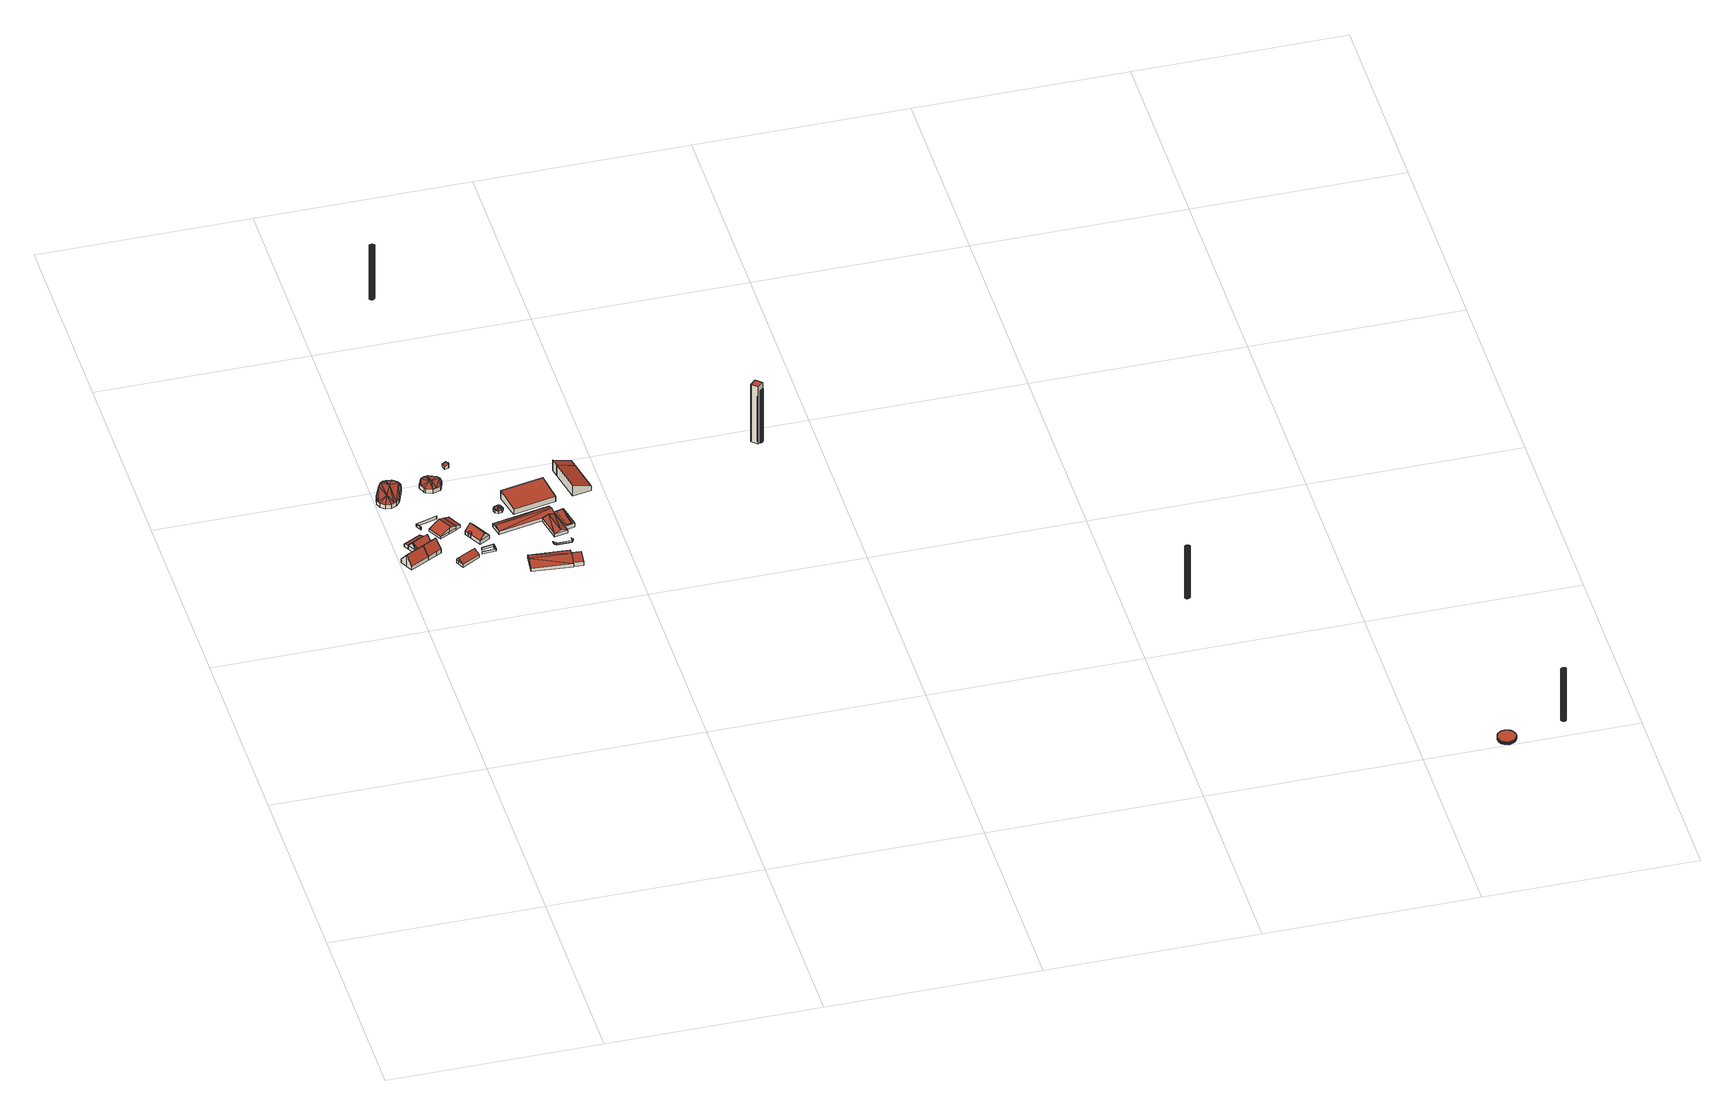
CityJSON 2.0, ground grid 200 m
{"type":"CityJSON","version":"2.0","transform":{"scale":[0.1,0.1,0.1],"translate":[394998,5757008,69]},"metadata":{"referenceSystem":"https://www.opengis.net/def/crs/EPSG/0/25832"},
"CityObjects":{
"building1":{"type":"Building","attributes":{"Gemeindeschluessel":"05558020","Geometrietyp2DReferenz":"3000","function":"31001_1000","roofType":"5000","measuredHeight":12.67},"address":[{"country":"Germany","locality":"Havixbeck","thoroughfareNumber":"25","thoroughfareName":"Brock"}],"geometry":[{"type":"Solid","lod":"2","boundaries":[[[[0,1,2,3]],[[4,5,1,0]],[[6,7,5,4]],[[8,9,7,6]],[[10,11,9,8]],[[12,13,11,10]],[[14,15,13,12]],[[3,2,15,14]],[[8,6,4,0,10]],[[3,14,12,10,0]],[[1,5,7,9,11,13,15,2]]]],"semantics":{"surfaces":[{"type":"WallSurface"},{"type":"RoofSurface"},{"type":"GroundSurface"}],"values":[[0,0,0,0,0,0,0,0,1,1,2]]}}]},
"building2":{"type":"Building","attributes":{"Gemeindeschluessel":"05558020","Geometrietyp2DReferenz":"3000","function":"31001_2700","roofType":"2100","measuredHeight":4.8},"geometry":[{"type":"Solid","lod":"2","boundaries":[[[[16,17,18,19]],[[20,21,17,16]],[[22,23,21,20]],[[19,18,23,22]],[[20,16,19,22]],[[17,21,23,18]]]],"semantics":{"surfaces":[{"type":"WallSurface"},{"type":"RoofSurface"},{"type":"GroundSurface"}],"values":[[0,0,0,0,1,2]]}}]},
"building3":{"type":"Building","attributes":{"Gemeindeschluessel":"05558020","Geometrietyp2DReferenz":"3000","function":"31001_1000"},"address":[{"country":"Germany","locality":"Havixbeck","thoroughfareNumber":"26","thoroughfareName":"Brock"}],"children":["building3-1","building3-2","building3-3"]},
"building3-1":{"type":"BuildingPart","attributes":{"roofType":"3100","measuredHeight":12.8},"parents":["building3"],"geometry":[{"type":"Solid","lod":"2","boundaries":[[[[24,25,26,27]],[[28,29,25,24]],[[30,31,32,33,34]],[[35,36,31,30]],[[37,38,36,35]],[[39,40,38,37]],[[41,42,40,39]],[[27,26,42,41]],[[35,30,34,43,28,24,37]],[[27,41,39,37,24]],[[25,29,32,31,36,38,40,42,26]],[[43,34,33]],[[29,28,43,33,32]]]],"semantics":{"surfaces":[{"type":"WallSurface"},{"type":"RoofSurface"},{"type":"GroundSurface"},{"type":"ClosureSurface"}],"values":[[0,0,0,0,0,0,0,0,1,1,2,0,3]]}}]},
"building3-2":{"type":"BuildingPart","attributes":{"roofType":"3100","measuredHeight":9.5},"parents":["building3"],"geometry":[{"type":"Solid","lod":"2","boundaries":[[[[44,45,46,47,48]],[[49,50,45,44]],[[33,32,50,49]],[[51,52,53,29,28,54]],[[44,48,55,49]],[[51,54,43,33,49,55]],[[56,46,45,50,32,29,53]],[[52,51,55]],[[53,52,57,56]],[[52,55,57]],[[47,55,48]],[[57,47,46,56]],[[57,55,47]],[[43,54,28]],[[32,33,43,28,29]]]],"semantics":{"surfaces":[{"type":"WallSurface"},{"type":"RoofSurface"},{"type":"GroundSurface"},{"type":"ClosureSurface"}],"values":[[0,0,0,0,1,1,2,0,3,3,0,3,3,0,3]]}}]},
"building3-3":{"type":"BuildingPart","attributes":{"roofType":"3100","measuredHeight":9.5},"parents":["building3"],"geometry":[{"type":"Solid","lod":"2","boundaries":[[[[47,46,58,59]],[[60,61,53,52]],[[59,58,61,60]],[[60,62,59]],[[62,55,47]],[[47,59,62]],[[60,52,55]],[[55,62,60]],[[46,56,53,61,58]],[[56,57,52,53]],[[46,47,57,56]],[[57,55,52]],[[57,47,55]]]],"semantics":{"surfaces":[{"type":"WallSurface"},{"type":"RoofSurface"},{"type":"GroundSurface"},{"type":"ClosureSurface"}],"values":[[0,0,0,0,1,1,1,1,2,3,3,3,3]]}}]},
"building4":{"type":"Building","attributes":{"Gemeindeschluessel":"05558020","Geometrietyp2DReferenz":"3000","function":"51009_1610","roofType":"5000","measuredHeight":6.64},"geometry":[{"type":"Solid","lod":"2","boundaries":[[[[63,64,65,66]],[[67,68,64,63]],[[69,70,68,67]],[[71,72,70,69]],[[73,74,72,71]],[[75,76,74,73]],[[77,78,76,75]],[[79,80,78,77]],[[81,82,80,79]],[[83,84,82,81]],[[85,86,84,83]],[[87,88,86,85]],[[89,90,88,87]],[[66,65,90,89]],[[85,91,92]],[[87,85,92]],[[89,87,92]],[[92,93,89]],[[94,75,73]],[[95,94,73]],[[95,73,71]],[[71,96,95]],[[79,77,94]],[[81,79,94]],[[83,81,94]],[[83,94,95]],[[91,83,95]],[[95,92,91]],[[95,96,69]],[[92,95,69]],[[92,69,67]],[[93,92,67]],[[93,67,63]],[[63,66,93]],[[75,94,77]],[[69,96,71]],[[83,91,85]],[[89,93,66]],[[64,68,70,72,74,76,78,80,82,84,86,88,90,65]]]],"semantics":{"surfaces":[{"type":"WallSurface"},{"type":"RoofSurface"},{"type":"GroundSurface"}],"values":[[0,0,0,0,0,0,0,0,0,0,0,0,0,0,1,1,1,1,1,1,1,1,1,1,1,1,1,1,1,1,1,1,1,1,0,0,0,0,2]]}}]},
"building5":{"type":"Building","attributes":{"Gemeindeschluessel":"05558020","Geometrietyp2DReferenz":"3000","function":"51009_1700","roofType":"1000","measuredHeight":3},"geometry":[{"type":"Solid","lod":"2","boundaries":[[[[97,98,99,100]],[[101,102,98,97]],[[103,104,102,101]],[[105,106,104,103]],[[107,108,106,105]],[[100,99,108,107]],[[105,103,101,97,100,107]],[[98,102,104,106,108,99]]]],"semantics":{"surfaces":[{"type":"WallSurface"},{"type":"RoofSurface"},{"type":"GroundSurface"}],"values":[[0,0,0,0,0,0,1,2]]}}]},
"building6":{"type":"Building","attributes":{"Gemeindeschluessel":"05558020","Geometrietyp2DReferenz":"3000","function":"31001_2700","roofType":"5000","measuredHeight":6.73},"geometry":[{"type":"Solid","lod":"2","boundaries":[[[[109,110,111,112]],[[113,114,110,109]],[[115,116,114,113]],[[117,118,116,115]],[[119,120,118,117]],[[112,111,120,119]],[[121,122,115,113]],[[123,124,125,126,122,121]],[[124,123,109,112]],[[125,124,112,119]],[[123,121,113,109]],[[126,125,119,117]],[[122,126,117,115]],[[110,114,116,118,120,111]]]],"semantics":{"surfaces":[{"type":"WallSurface"},{"type":"RoofSurface"},{"type":"GroundSurface"}],"values":[[0,0,0,0,0,0,1,1,0,0,0,0,0,2]]}}]},
"building7":{"type":"Building","attributes":{"Gemeindeschluessel":"05558020","Geometrietyp2DReferenz":"3000","function":"31001_2700","roofType":"3100","measuredHeight":7.01},"geometry":[{"type":"Solid","lod":"2","boundaries":[[[[127,128,129,130]],[[131,132,128,127]],[[133,134,132,131]],[[135,136,134,133]],[[130,129,136,135]],[[137,138,139,140]],[[141,138,137,133,131]],[[141,131,127]],[[139,138,141,127,130]],[[140,139,130,135]],[[137,140,135,133]],[[128,132,134,136,129]]]],"semantics":{"surfaces":[{"type":"WallSurface"},{"type":"RoofSurface"},{"type":"GroundSurface"}],"values":[[0,0,0,0,0,1,1,0,0,0,0,2]]}}]},
"building8":{"type":"Building","attributes":{"Gemeindeschluessel":"05558020","Geometrietyp2DReferenz":"3000","function":"51009_1610","roofType":"2100","measuredHeight":4.79},"geometry":[{"type":"Solid","lod":"2","boundaries":[[[[142,143,144,145]],[[146,147,143,142]],[[148,149,147,146]],[[145,144,149,148]],[[146,142,145,148]],[[143,147,149,144]]]],"semantics":{"surfaces":[{"type":"WallSurface"},{"type":"RoofSurface"},{"type":"GroundSurface"}],"values":[[0,0,0,0,1,2]]}}]},
"building9":{"type":"Building","attributes":{"Gemeindeschluessel":"05558020","Geometrietyp2DReferenz":"3000","function":"51009_1700","roofType":"5000","measuredHeight":3},"geometry":[{"type":"Solid","lod":"2","boundaries":[[[[150,151,152,153]],[[154,155,151,150]],[[156,157,155,154]],[[158,159,157,156]],[[160,161,159,158]],[[162,163,161,160]],[[164,165,163,162]],[[153,152,165,164]],[[166,150,167]],[[162,167,150]],[[164,162,150]],[[150,153,164]],[[166,167,160]],[[154,166,160]],[[156,154,160]],[[160,158,156]],[[150,166,154]],[[160,167,162]],[[151,155,157,159,161,163,165,152]]]],"semantics":{"surfaces":[{"type":"WallSurface"},{"type":"RoofSurface"},{"type":"GroundSurface"}],"values":[[0,0,0,0,0,0,0,0,1,1,1,1,1,1,1,1,0,0,2]]}}]},
"building10":{"type":"Building","attributes":{"Gemeindeschluessel":"05558020","Geometrietyp2DReferenz":"3000","function":"31001_1100"},"address":[{"country":"Germany","locality":"Havixbeck","thoroughfareNumber":"29","thoroughfareName":"Brock"}],"children":["building10-1","building10-2"]},
"building10-1":{"type":"BuildingPart","attributes":{"roofType":"2100","measuredHeight":5.37},"parents":["building10"],"geometry":[{"type":"Solid","lod":"2","boundaries":[[[[168,169,170,171,172,173]],[[174,168,173,175,176,177]],[[171,170,178,179]],[[172,175,173]],[[171,179,176,175,172]],[[169,168,174]],[[170,169,174,177,178]],[[178,177,176,179]]]],"semantics":{"surfaces":[{"type":"WallSurface"},{"type":"RoofSurface"},{"type":"GroundSurface"},{"type":"ClosureSurface"}],"values":[[0,1,2,0,3,0,3,3]]}}]},
"building10-2":{"type":"BuildingPart","attributes":{"roofType":"5000","measuredHeight":9.97},"parents":["building10"],"geometry":[{"type":"Solid","lod":"2","boundaries":[[[[172,171,180,181]],[[182,183,170,169]],[[184,185,183,182]],[[186,187,185,184]],[[188,189,187,186]],[[181,180,189,188]],[[175,172,181,190,191,182,169,174,192,193]],[[188,186,184,191,190]],[[182,191,184]],[[188,190,181]],[[171,179,178,170,183,185,187,189,180]],[[175,193,176]],[[171,172,175,176,179]],[[176,193,192,177]],[[178,179,176,177]],[[177,192,174]],[[170,178,177,174,169]]]],"semantics":{"surfaces":[{"type":"WallSurface"},{"type":"RoofSurface"},{"type":"GroundSurface"},{"type":"ClosureSurface"}],"values":[[0,0,0,0,0,0,1,1,0,0,2,0,3,0,3,0,3]]}}]},
"building11":{"type":"Building","attributes":{"Gemeindeschluessel":"05558020","Geometrietyp2DReferenz":"3000","function":"51009_1610","roofType":"5000","measuredHeight":6.47},"geometry":[{"type":"Solid","lod":"2","boundaries":[[[[194,195,196,197]],[[198,199,195,194]],[[200,201,199,198]],[[202,203,201,200]],[[204,205,203,202]],[[206,207,205,204]],[[208,209,207,206]],[[210,211,209,208]],[[212,213,211,210]],[[197,196,213,212]],[[204,202,214]],[[204,214,215]],[[214,216,215]],[[217,218,194]],[[219,217,194]],[[194,197,212,219]],[[216,214,200]],[[216,200,198]],[[217,216,198]],[[198,218,217]],[[215,216,206]],[[206,216,217]],[[210,208,206,217]],[[217,219,210]],[[214,202,200]],[[215,206,204]],[[218,198,194]],[[219,212,210]],[[195,199,201,203,205,207,209,211,213,196]]]],"semantics":{"surfaces":[{"type":"WallSurface"},{"type":"RoofSurface"},{"type":"GroundSurface"}],"values":[[0,0,0,0,0,0,0,0,0,0,1,1,1,1,1,1,1,1,1,1,1,1,1,1,0,0,0,0,2]]}}]},
"building12":{"type":"Building","attributes":{"Gemeindeschluessel":"05558020","Geometrietyp2DReferenz":"3000","function":"31001_2700","roofType":"2100","measuredHeight":4.28},"geometry":[{"type":"Solid","lod":"2","boundaries":[[[[220,221,222,223]],[[224,225,221,220]],[[226,227,225,224]],[[228,229,227,226]],[[230,231,229,228]],[[232,233,231,230]],[[223,222,233,232]],[[230,228,226,224,220,223,232]],[[221,225,227,229,231,233,222]]]],"semantics":{"surfaces":[{"type":"WallSurface"},{"type":"RoofSurface"},{"type":"GroundSurface"}],"values":[[0,0,0,0,0,0,0,1,2]]}}]},
"building13":{"type":"Building","attributes":{"Gemeindeschluessel":"05558020","Geometrietyp2DReferenz":"3000","function":"31001_2700","roofType":"5000","measuredHeight":4.45},"geometry":[{"type":"Solid","lod":"2","boundaries":[[[[234,235,236,237]],[[238,239,235,234]],[[240,241,239,238]],[[242,243,241,240]],[[244,245,243,242]],[[246,247,245,244]],[[248,249,247,246]],[[237,236,249,248]],[[250,242,240]],[[250,240,251]],[[251,252,250]],[[244,250,252]],[[246,244,252]],[[252,253,246]],[[253,252,254]],[[248,253,254]],[[254,237,248]],[[252,251,238]],[[252,238,234]],[[234,254,252]],[[237,254,234]],[[246,253,248]],[[238,251,240]],[[242,250,244]],[[235,239,241,243,245,247,249,236]]]],"semantics":{"surfaces":[{"type":"WallSurface"},{"type":"RoofSurface"},{"type":"GroundSurface"}],"values":[[0,0,0,0,0,0,0,0,1,1,1,1,1,1,1,1,1,1,1,1,0,0,0,0,2]]}}]},
"building14":{"type":"Building","attributes":{"Gemeindeschluessel":"05558020","Geometrietyp2DReferenz":"3000","function":"31001_2700","roofType":"3100","measuredHeight":6.2},"geometry":[{"type":"Solid","lod":"2","boundaries":[[[[255,256,257,258]],[[259,260,256,255]],[[261,262,260,259]],[[258,257,262,261]],[[255,263,259]],[[261,264,258]],[[263,255,258]],[[258,264,263]],[[259,263,264]],[[264,261,259]],[[256,260,262,257]]]],"semantics":{"surfaces":[{"type":"WallSurface"},{"type":"RoofSurface"},{"type":"GroundSurface"}],"values":[[0,0,0,0,0,0,1,1,1,1,2]]}}]},
"building15":{"type":"Building","attributes":{"Gemeindeschluessel":"05558020","Geometrietyp2DReferenz":"3000","function":"31001_2700"},"children":["building15-1","building15-2"]},
"building15-1":{"type":"BuildingPart","attributes":{"roofType":"3100","measuredHeight":6.02},"parents":["building15"],"geometry":[{"type":"Solid","lod":"2","boundaries":[[[[265,266,267,268]],[[269,270,266,265]],[[271,272,270,269]],[[273,274,272,271]],[[275,276,277,278]],[[279,280,276,275]],[[268,267,280,279]],[[281,282,265]],[[265,268,279,281]],[[275,278,273,283,284,282]],[[282,281,275]],[[282,284,269,265]],[[284,283,271,269]],[[283,273,271]],[[281,279,275]],[[266,270,272,274,277,276,280,267]],[[274,273,278,277]]]],"semantics":{"surfaces":[{"type":"WallSurface"},{"type":"RoofSurface"},{"type":"GroundSurface"},{"type":"ClosureSurface"}],"values":[[0,0,0,0,0,0,0,1,1,1,1,0,0,0,0,2,3]]}}]},
"building15-2":{"type":"BuildingPart","attributes":{"roofType":"3100","measuredHeight":6.07},"parents":["building15"],"geometry":[{"type":"Solid","lod":"2","boundaries":[[[[285,286,274,273]],[[287,288,286,285]],[[278,277,288,287]],[[285,289,287]],[[278,290,273]],[[289,285,273]],[[273,290,289]],[[287,289,290]],[[290,278,287]],[[286,288,277,274]],[[274,277,278,273]]]],"semantics":{"surfaces":[{"type":"WallSurface"},{"type":"RoofSurface"},{"type":"GroundSurface"},{"type":"ClosureSurface"}],"values":[[0,0,0,0,0,1,1,1,1,2,3]]}}]},
"building16":{"type":"Building","attributes":{"Gemeindeschluessel":"05558020","Geometrietyp2DReferenz":"3000","function":"51009_1610","roofType":"2100","measuredHeight":5.75},"geometry":[{"type":"Solid","lod":"2","boundaries":[[[[291,292,293,294]],[[295,296,292,291]],[[297,298,296,295]],[[294,293,298,297]],[[295,291,294,297]],[[292,296,298,293]]]],"semantics":{"surfaces":[{"type":"WallSurface"},{"type":"RoofSurface"},{"type":"GroundSurface"}],"values":[[0,0,0,0,1,2]]}}]},
"building17":{"type":"Building","attributes":{"Gemeindeschluessel":"05558020","Geometrietyp2DReferenz":"3000","function":"51009_1700","roofType":"5000","measuredHeight":2.15},"geometry":[{"type":"Solid","lod":"2","boundaries":[[[[299,300,301,302]],[[303,304,300,299]],[[305,306,304,303]],[[307,308,306,305]],[[309,310,308,307]],[[311,312,310,309]],[[313,314,312,311]],[[315,316,314,313]],[[317,318,316,315]],[[319,320,318,317]],[[321,322,320,319]],[[323,324,322,321]],[[325,326,324,323]],[[327,328,326,325]],[[329,330,328,327]],[[331,332,330,329]],[[302,301,332,331]],[[333,334,335,336,337,338,339,340]],[[341,311,309,342,343,344,345]],[[346,347,340,339,348,349,350,351,344,343]],[[345,344,351,317,315]],[[351,350,319,317]],[[350,349,321,319]],[[349,348,323,321]],[[348,339,338,325,323]],[[333,340,347,303,299]],[[347,346,305,303]],[[346,343,342,307,305]],[[342,309,307]],[[341,345,315,313]],[[341,313,311]],[[338,337,327,325]],[[337,336,329,327]],[[336,335,331,329]],[[335,334,302,331]],[[334,333,299,302]],[[300,304,306,308,310,312,314,316,318,320,322,324,326,328,330,332,301]]]],"semantics":{"surfaces":[{"type":"WallSurface"},{"type":"RoofSurface"},{"type":"GroundSurface"}],"values":[[0,0,0,0,0,0,0,0,0,0,0,0,0,0,0,0,0,1,1,1,0,0,0,0,0,0,0,0,0,0,0,0,0,0,0,0,2]]}}]},
"building18":{"type":"Building","attributes":{"Gemeindeschluessel":"05558020","Geometrietyp2DReferenz":"3000","function":"31001_2700","roofType":"2100","measuredHeight":8.66},"geometry":[{"type":"Solid","lod":"2","boundaries":[[[[352,353,354,355]],[[356,357,353,352]],[[358,359,357,356]],[[355,354,359,358]],[[356,352,355,358]],[[353,357,359,354]]]],"semantics":{"surfaces":[{"type":"WallSurface"},{"type":"RoofSurface"},{"type":"GroundSurface"}],"values":[[0,0,0,0,1,2]]}}]},
"building19":{"type":"Building","attributes":{"Gemeindeschluessel":"05558020","Geometrietyp2DReferenz":"3000","function":"51009_1610","roofType":"2100","measuredHeight":4.99},"geometry":[{"type":"Solid","lod":"2","boundaries":[[[[360,361,362,363]],[[364,365,361,360]],[[366,367,365,364]],[[368,369,367,366]],[[363,362,369,368]],[[366,364,360,363,368]],[[361,365,367,369,362]]]],"semantics":{"surfaces":[{"type":"WallSurface"},{"type":"RoofSurface"},{"type":"GroundSurface"}],"values":[[0,0,0,0,0,1,2]]}}]},
"building20":{"type":"Building","attributes":{"Gemeindeschluessel":"05558020","Geometrietyp2DReferenz":"3000","function":"51009_1700","roofType":"2100","measuredHeight":4.82},"geometry":[{"type":"Solid","lod":"2","boundaries":[[[[370,371,372,373]],[[374,375,371,370]],[[376,377,375,374]],[[378,379,377,376]],[[380,381,379,378]],[[382,383,381,380]],[[384,385,383,382]],[[373,372,385,384]],[[382,380,378,376,374,370,373,384]],[[371,375,377,379,381,383,385,372]]]],"semantics":{"surfaces":[{"type":"WallSurface"},{"type":"RoofSurface"},{"type":"GroundSurface"}],"values":[[0,0,0,0,0,0,0,0,1,2]]}}]},
"building21":{"type":"Building","attributes":{"Geometrietyp2DReferenz":"1000","Gemeindeschluessel":"05558020","function":"51002_1251","roofType":"9999","measuredHeight":59.23},"geometry":[{"type":"Solid","lod":"2","boundaries":[[[[386,387,388]],[[387,389,388]],[[390,391,386]],[[391,387,386]],[[392,393,390]],[[393,391,390]],[[394,395,392]],[[395,393,392]],[[396,397,394]],[[397,395,394]],[[398,399,396]],[[399,397,396]],[[400,401,398]],[[401,399,398]],[[402,403,400]],[[403,401,400]],[[404,405,402]],[[405,403,402]],[[406,407,404]],[[407,405,404]],[[408,409,406]],[[409,407,406]],[[410,411,408]],[[411,409,408]],[[412,413,410]],[[413,411,410]],[[414,415,412]],[[415,413,412]],[[416,417,414]],[[417,415,414]],[[418,419,416]],[[419,417,416]],[[420,421,418]],[[421,419,418]],[[422,423,420]],[[423,421,420]],[[424,425,422]],[[425,423,422]],[[388,389,424]],[[389,425,424]],[[389,387,425]],[[387,391,425]],[[391,393,425]],[[393,395,425]],[[395,397,425]],[[397,399,425]],[[399,401,425]],[[401,403,425]],[[403,405,425]],[[405,407,425]],[[407,409,425]],[[409,411,425]],[[411,413,425]],[[413,415,425]],[[415,417,425]],[[417,419,425]],[[419,421,425]],[[421,423,425]],[[386,388,390]],[[388,424,390]],[[424,422,390]],[[422,420,390]],[[420,418,390]],[[418,416,390]],[[416,414,390]],[[414,412,390]],[[412,410,390]],[[410,408,390]],[[408,406,390]],[[406,404,390]],[[404,402,390]],[[402,400,390]],[[400,398,390]],[[398,396,390]],[[396,394,390]],[[394,392,390]]]],"semantics":{"surfaces":[{"type":"WallSurface"},{"type":"GroundSurface"},{"type":"RoofSurface"}],"values":[[0,0,0,0,0,0,0,0,0,0,0,0,0,0,0,0,0,0,0,0,0,0,0,0,0,0,0,0,0,0,0,0,0,0,0,0,0,0,0,0,1,1,1,1,1,1,1,1,1,1,1,1,1,1,1,1,1,1,2,2,2,2,2,2,2,2,2,2,2,2,2,2,2,2,2,2]]}}]},
"building22":{"type":"Building","attributes":{"Gemeindeschluessel":"05558020","Geometrietyp2DReferenz":"3000","function":"31001_2000","roofType":"2100","measuredHeight":11.88},"geometry":[{"type":"Solid","lod":"2","boundaries":[[[[426,427,428,429]],[[430,431,427,426]],[[432,433,431,430]],[[429,428,433,432]],[[430,426,429,432]],[[427,431,433,428]]]],"semantics":{"surfaces":[{"type":"WallSurface"},{"type":"RoofSurface"},{"type":"GroundSurface"}],"values":[[0,0,0,0,1,2]]}}]},
"building23":{"type":"Building","attributes":{"Gemeindeschluessel":"05558020","Geometrietyp2DReferenz":"3000","function":"31001_2000","roofType":"2100","measuredHeight":11.87},"geometry":[{"type":"Solid","lod":"2","boundaries":[[[[434,435,436,437]],[[426,427,435,434]],[[438,428,427,426]],[[437,436,428,438]],[[426,434,437,438]],[[435,427,428,436]]]],"semantics":{"surfaces":[{"type":"WallSurface"},{"type":"RoofSurface"},{"type":"GroundSurface"}],"values":[[0,0,0,0,1,2]]}}]},
"building24":{"type":"Building","attributes":{"Gemeindeschluessel":"05558020","Geometrietyp2DReferenz":"3000","function":"51002_1250","roofType":"1000","measuredHeight":64.57},"geometry":[{"type":"Solid","lod":"2","boundaries":[[[[439,440,441,442]],[[443,444,440,439]],[[445,446,444,443]],[[442,441,446,445]],[[443,439,442,445]],[[440,444,446,441]]]],"semantics":{"surfaces":[{"type":"WallSurface"},{"type":"RoofSurface"},{"type":"GroundSurface"}],"values":[[0,0,0,0,1,2]]}}]},
"building25":{"type":"Building","attributes":{"Geometrietyp2DReferenz":"1000","Gemeindeschluessel":"05558020","function":"51002_1251","roofType":"9999","measuredHeight":58.75},"geometry":[{"type":"Solid","lod":"2","boundaries":[[[[447,448,449]],[[448,450,449]],[[451,452,447]],[[452,448,447]],[[453,454,451]],[[454,452,451]],[[455,456,453]],[[456,454,453]],[[457,458,455]],[[458,456,455]],[[459,460,457]],[[460,458,457]],[[461,462,459]],[[462,460,459]],[[463,464,461]],[[464,462,461]],[[465,466,463]],[[466,464,463]],[[467,468,465]],[[468,466,465]],[[469,470,467]],[[470,468,467]],[[471,472,469]],[[472,470,469]],[[473,474,471]],[[474,472,471]],[[475,476,473]],[[476,474,473]],[[477,478,475]],[[478,476,475]],[[479,480,477]],[[480,478,477]],[[481,482,479]],[[482,480,479]],[[483,484,481]],[[484,482,481]],[[485,486,483]],[[486,484,483]],[[449,450,485]],[[450,486,485]],[[450,448,486]],[[448,452,486]],[[452,454,486]],[[454,456,486]],[[456,458,486]],[[458,460,486]],[[460,462,486]],[[462,464,486]],[[464,466,486]],[[466,468,486]],[[468,470,486]],[[470,472,486]],[[472,474,486]],[[474,476,486]],[[476,478,486]],[[478,480,486]],[[480,482,486]],[[482,484,486]],[[447,449,451]],[[449,485,451]],[[485,483,451]],[[483,481,451]],[[481,479,451]],[[479,477,451]],[[477,475,451]],[[475,473,451]],[[473,471,451]],[[471,469,451]],[[469,467,451]],[[467,465,451]],[[465,463,451]],[[463,461,451]],[[461,459,451]],[[459,457,451]],[[457,455,451]],[[455,453,451]]]],"semantics":{"surfaces":[{"type":"WallSurface"},{"type":"GroundSurface"},{"type":"RoofSurface"}],"values":[[0,0,0,0,0,0,0,0,0,0,0,0,0,0,0,0,0,0,0,0,0,0,0,0,0,0,0,0,0,0,0,0,0,0,0,0,0,0,0,0,1,1,1,1,1,1,1,1,1,1,1,1,1,1,1,1,1,1,2,2,2,2,2,2,2,2,2,2,2,2,2,2,2,2,2,2]]}}]},
"building26":{"type":"Building","attributes":{"Geometrietyp2DReferenz":"1000","Gemeindeschluessel":"05515000","function":"51002_1251","roofType":"9999","measuredHeight":57.05},"geometry":[{"type":"Solid","lod":"2","boundaries":[[[[487,488,489]],[[488,490,489]],[[491,492,487]],[[492,488,487]],[[493,494,491]],[[494,492,491]],[[495,496,493]],[[496,494,493]],[[497,498,495]],[[498,496,495]],[[499,500,497]],[[500,498,497]],[[501,502,499]],[[502,500,499]],[[503,504,501]],[[504,502,501]],[[505,506,503]],[[506,504,503]],[[507,508,505]],[[508,506,505]],[[509,510,507]],[[510,508,507]],[[511,512,509]],[[512,510,509]],[[513,514,511]],[[514,512,511]],[[515,516,513]],[[516,514,513]],[[517,518,515]],[[518,516,515]],[[519,520,517]],[[520,518,517]],[[521,522,519]],[[522,520,519]],[[523,524,521]],[[524,522,521]],[[525,526,523]],[[526,524,523]],[[489,490,525]],[[490,526,525]],[[490,488,526]],[[488,492,526]],[[492,494,526]],[[494,496,526]],[[496,498,526]],[[498,500,526]],[[500,502,526]],[[502,504,526]],[[504,506,526]],[[506,508,526]],[[508,510,526]],[[510,512,526]],[[512,514,526]],[[514,516,526]],[[516,518,526]],[[518,520,526]],[[520,522,526]],[[522,524,526]],[[487,489,491]],[[489,525,491]],[[525,523,491]],[[523,521,491]],[[521,519,491]],[[519,517,491]],[[517,515,491]],[[515,513,491]],[[513,511,491]],[[511,509,491]],[[509,507,491]],[[507,505,491]],[[505,503,491]],[[503,501,491]],[[501,499,491]],[[499,497,491]],[[497,495,491]],[[495,493,491]]]],"semantics":{"surfaces":[{"type":"WallSurface"},{"type":"GroundSurface"},{"type":"RoofSurface"}],"values":[[0,0,0,0,0,0,0,0,0,0,0,0,0,0,0,0,0,0,0,0,0,0,0,0,0,0,0,0,0,0,0,0,0,0,0,0,0,0,0,0,1,1,1,1,1,1,1,1,1,1,1,1,1,1,1,1,1,1,2,2,2,2,2,2,2,2,2,2,2,2,2,2,2,2,2,2]]}}]},
"building27":{"type":"Building","attributes":{"Gemeindeschluessel":"05515000","Geometrietyp2DReferenz":"3000","function":"51003_1201","roofType":"1000","measuredHeight":2.98},"geometry":[{"type":"Solid","lod":"2","boundaries":[[[[527,528,529,530]],[[531,532,528,527]],[[533,534,532,531]],[[535,536,534,533]],[[537,538,536,535]],[[539,540,538,537]],[[541,542,540,539]],[[543,544,542,541]],[[545,546,544,543]],[[547,548,546,545]],[[549,550,548,547]],[[551,552,550,549]],[[553,554,552,551]],[[555,556,554,553]],[[557,558,556,555]],[[559,560,558,557]],[[561,562,560,559]],[[563,564,562,561]],[[565,566,564,563]],[[567,568,566,565]],[[569,570,568,567]],[[571,572,570,569]],[[573,574,572,571]],[[575,576,574,573]],[[577,578,576,575]],[[579,580,578,577]],[[581,582,580,579]],[[583,584,582,581]],[[585,586,584,583]],[[587,588,586,585]],[[589,590,588,587]],[[591,592,590,589]],[[593,594,592,591]],[[595,596,594,593]],[[597,598,596,595]],[[599,600,598,597]],[[601,602,600,599]],[[603,604,602,601]],[[605,606,604,603]],[[607,608,606,605]],[[609,610,608,607]],[[611,612,610,609]],[[613,614,612,611]],[[615,616,614,613]],[[617,618,616,615]],[[619,620,618,617]],[[621,622,620,619]],[[623,624,622,621]],[[625,626,624,623]],[[627,628,626,625]],[[629,630,628,627]],[[631,632,630,629]],[[633,634,632,631]],[[635,636,634,633]],[[637,638,636,635]],[[639,640,638,637]],[[641,642,640,639]],[[643,644,642,641]],[[645,646,644,643]],[[647,648,646,645]],[[649,650,648,647]],[[651,652,650,649]],[[653,654,652,651]],[[655,656,654,653]],[[657,658,656,655]],[[659,660,658,657]],[[661,662,660,659]],[[663,664,662,661]],[[665,666,664,663]],[[667,668,666,665]],[[669,670,668,667]],[[671,672,670,669]],[[673,674,672,671]],[[675,676,674,673]],[[677,678,676,675]],[[679,680,678,677]],[[681,682,680,679]],[[683,684,682,681]],[[685,686,684,683]],[[687,688,686,685]],[[689,690,688,687]],[[691,692,690,689]],[[693,694,692,691]],[[695,696,694,693]],[[697,698,696,695]],[[699,700,698,697]],[[701,702,700,699]],[[703,704,702,701]],[[705,706,704,703]],[[707,708,706,705]],[[709,710,708,707]],[[711,712,710,709]],[[713,714,712,711]],[[715,716,714,713]],[[717,718,716,715]],[[719,720,718,717]],[[721,722,720,719]],[[723,724,722,721]],[[725,726,724,723]],[[727,728,726,725]],[[729,730,728,727]],[[731,732,730,729]],[[733,734,732,731]],[[735,736,734,733]],[[737,738,736,735]],[[739,740,738,737]],[[741,742,740,739]],[[743,744,742,741]],[[745,746,744,743]],[[747,748,746,745]],[[749,750,748,747]],[[530,529,750,749]],[[747,745,743,741,739,737,735,733,731,729,727,725,723,721,719,717,715,713,711,709,707,705,703,701,699,697,695,693,691,689,687,685,683,681,679,677,675,673,671,669,667,665,663,661,659,657,655,653,651,649,647,645,643,641,639,637,635,633,631,629,627,625,623,621,619,617,615,613,611,609,607,605,603,601,599,597,595,593,591,589,587,585,583,581,579,577,575,573,571,569,567,565,563,561,559,557,555,553,551,549,547,545,543,541,539,537,535,533,531,527,530,749]],[[528,532,534,536,538,540,542,544,546,548,550,552,554,556,558,560,562,564,566,568,570,572,574,576,578,580,582,584,586,588,590,592,594,596,598,600,602,604,606,608,610,612,614,616,618,620,622,624,626,628,630,632,634,636,638,640,642,644,646,648,650,652,654,656,658,660,662,664,666,668,670,672,674,676,678,680,682,684,686,688,690,692,694,696,698,700,702,704,706,708,710,712,714,716,718,720,722,724,726,728,730,732,734,736,738,740,742,744,746,748,750,529]]]],"semantics":{"surfaces":[{"type":"WallSurface"},{"type":"RoofSurface"},{"type":"GroundSurface"}],"values":[[0,0,0,0,0,0,0,0,0,0,0,0,0,0,0,0,0,0,0,0,0,0,0,0,0,0,0,0,0,0,0,0,0,0,0,0,0,0,0,0,0,0,0,0,0,0,0,0,0,0,0,0,0,0,0,0,0,0,0,0,0,0,0,0,0,0,0,0,0,0,0,0,0,0,0,0,0,0,0,0,0,0,0,0,0,0,0,0,0,0,0,0,0,0,0,0,0,0,0,0,0,0,0,0,0,0,0,0,0,0,0,0,1,2]]}}]},
"building28":{"type":"Building","attributes":{"Geometrietyp2DReferenz":"1000","Gemeindeschluessel":"05515000","function":"51002_1251","roofType":"9999","measuredHeight":57.11},"geometry":[{"type":"Solid","lod":"2","boundaries":[[[[751,752,753]],[[752,754,753]],[[755,756,751]],[[756,752,751]],[[757,758,755]],[[758,756,755]],[[759,760,757]],[[760,758,757]],[[761,762,759]],[[762,760,759]],[[763,764,761]],[[764,762,761]],[[765,766,763]],[[766,764,763]],[[767,768,765]],[[768,766,765]],[[769,770,767]],[[770,768,767]],[[771,772,769]],[[772,770,769]],[[773,774,771]],[[774,772,771]],[[775,776,773]],[[776,774,773]],[[777,778,775]],[[778,776,775]],[[779,780,777]],[[780,778,777]],[[781,782,779]],[[782,780,779]],[[783,784,781]],[[784,782,781]],[[785,786,783]],[[786,784,783]],[[787,788,785]],[[788,786,785]],[[789,790,787]],[[790,788,787]],[[753,754,789]],[[754,790,789]],[[754,752,790]],[[752,756,790]],[[756,758,790]],[[758,760,790]],[[760,762,790]],[[762,764,790]],[[764,766,790]],[[766,768,790]],[[768,770,790]],[[770,772,790]],[[772,774,790]],[[774,776,790]],[[776,778,790]],[[778,780,790]],[[780,782,790]],[[782,784,790]],[[784,786,790]],[[786,788,790]],[[751,753,755]],[[753,789,755]],[[789,787,755]],[[787,785,755]],[[785,783,755]],[[783,781,755]],[[781,779,755]],[[779,777,755]],[[777,775,755]],[[775,773,755]],[[773,771,755]],[[771,769,755]],[[769,767,755]],[[767,765,755]],[[765,763,755]],[[763,761,755]],[[761,759,755]],[[759,757,755]]]],"semantics":{"surfaces":[{"type":"WallSurface"},{"type":"GroundSurface"},{"type":"RoofSurface"}],"values":[[0,0,0,0,0,0,0,0,0,0,0,0,0,0,0,0,0,0,0,0,0,0,0,0,0,0,0,0,0,0,0,0,0,0,0,0,0,0,0,0,1,1,1,1,1,1,1,1,1,1,1,1,1,1,1,1,1,1,2,2,2,2,2,2,2,2,2,2,2,2,2,2,2,2,2,2]]}}]}
},
"vertices":[
[41,4921,137],[41,4921,11],[74,4859,11],[74,4859,50],[9,4983,50],[9,4983,11],[164,5064,49],[164,5064,11],[183,5076,47],[183,5076,11],[216,5013,137],[216,5013,11],[247,4954,54],[247,4954,11],[249,4951,50],[249,4951,11],
[279,5235,59],[279,5235,11],[256,5278,11],[256,5278,42],[118,5151,59],[118,5151,11],[95,5194,42],[95,5194,11],
[216,5013,138],[216,5013,10],[247,4954,10],[247,4954,51],[185,5072,51],[185,5072,10],[327,5144,53],[327,5144,10],[327,5145,10],[327,5145,51],[327,5145,52],[323,5142,54],[323,5142,10],[353,5084,138],[353,5084,10],[384,5026,52],[384,5026,10],[339,5002,52],[339,5002,10],[241,5101,51],
[279,5235,51],[279,5235,10],[138,5161,10],[138,5161,51],[138,5161,52],[303,5190,105],[303,5190,10],[183,5076,56],[183,5076,51],[183,5076,10],[185,5072,52],[161,5117,105],[161,5117,10],[161,5117,51],
[118,5151,10],[118,5151,51],[164,5064,51],[164,5064,10],[141,5107,105],
[19,5877,60],[19,5877,16],[11,5824,16],[11,5824,60],[77,6013,60],[77,6013,16],[110,6056,60],[110,6056,16],[159,6075,60],[159,6075,16],[211,6068,60],[211,6068,16],[252,6035,60],[252,6035,16],[272,5986,60],[272,5986,16],[264,5935,60],[264,5935,16],[206,5797,60],[206,5797,16],[173,5755,60],[173,5755,16],[124,5735,60],[124,5735,16],[72,5743,60],[72,5743,16],[31,5775,60],[31,5775,16],[148,5745,66],[110,5838,82],[21,5800,65],[262,6012,66],[168,5975,82],[133,6065,65],
[472,5498,41],[472,5498,11],[270,5440,11],[270,5440,41],[472,5496,41],[472,5496,11],[273,5438,41],[273,5438,11],[300,5383,41],[300,5383,11],[299,5382,41],[299,5382,11],
[664,4931,41],[664,4931,8],[652,4953,8],[652,4953,41],[693,4877,41],[693,4877,8],[522,4783,41],[522,4783,8],[493,4836,41],[493,4836,8],[481,4858,41],[481,4858,8],[664,4930,76],[493,4835,76],[664,4931,74],[652,4953,50],[481,4858,50],[493,4836,75],
[521,5263,34],[521,5263,10],[589,5299,10],[589,5299,34],[432,5216,34],[432,5216,10],[361,5349,34],[361,5349,10],[518,5432,34],[518,5432,10],[471,5408,80],[543,5274,80],[589,5299,59],[518,5432,59],[521,5263,71],
[569,5459,41],[569,5459,12],[518,5432,12],[518,5432,60],[641,5326,41],[641,5326,12],[589,5299,60],[589,5299,12],
[855,4926,35],[855,4926,11],[731,4920,11],[731,4920,35],[852,4994,35],[852,4994,11],[743,4971,35],[743,4971,11],[742,4974,35],[742,4974,11],[855,4998,35],[855,4998,11],[858,4923,35],[858,4923,11],[731,4917,35],[731,4917,11],[853,4967,41],[856,4967,41],
[674,5184,51],[674,5184,50],[674,5184,12],[690,5158,12],[690,5158,51],[690,5158,53],[681,5188,59],[699,5162,62],[702,5165,66],[688,5192,66],[688,5192,12],[702,5165,12],
[747,5051,12],[747,5051,51],[656,5219,51],[656,5219,12],[753,5271,57],[753,5271,12],[771,5239,56],[771,5239,12],[844,5103,57],[844,5103,12],[797,5078,112],[707,5246,112],[688,5192,67],[702,5165,67],
[466,6026,55],[466,6026,9],[438,5965,9],[438,5965,55],[539,6054,55],[539,6054,9],[610,6022,55],[610,6022,9],[638,5949,55],[638,5949,9],[606,5877,55],[606,5877,9],[532,5850,55],[532,5850,9],[472,5877,55],[472,5877,9],[460,5882,55],[460,5882,9],[433,5955,55],[433,5955,9],[625,5982,61],[570,5864,61],[544,5943,74],[527,5951,74],[500,6040,61],[447,5919,61],
[705,6197,38],[705,6197,12],[717,6150,12],[717,6150,38],[743,6207,52],[743,6207,12],[749,6184,52],[749,6184,12],[759,6179,55],[759,6179,12],[761,6168,55],[761,6168,12],[755,6159,52],[755,6159,12],
[997,5503,39],[997,5503,13],[980,5474,13],[980,5474,39],[1030,5511,39],[1030,5511,13],[1059,5494,39],[1059,5494,13],[1067,5461,39],[1067,5461,13],[1050,5432,39],[1050,5432,13],[1017,5424,39],[1017,5424,13],[988,5441,39],[988,5441,13],[1059,5447,45],[1044,5502,45],[1025,5468,57],[1003,5432,43],[989,5488,43],
[1483,4735,42],[1483,4735,3],[1104,4766,3],[1104,4766,42],[1467,4544,42],[1467,4544,3],[1088,4574,42],[1088,4574,3],[1476,4654,65],[1097,4684,65],
[1457,5371,48],[1457,5371,13],[951,5269,13],[951,5269,48],[1478,5269,48],[1478,5269,13],[1481,5251,48],[1481,5251,13],[1482,5248,48],[1482,5248,13],[945,5140,48],[945,5140,13],[1359,5223,13],[1359,5223,48],[920,5263,48],[920,5263,13],[933,5202,73],[1469,5310,73],[1481,5251,49],[1478,5269,56],
[1532,5002,48],[1532,5002,13],[1409,4977,48],[1409,4977,13],[1470,4989,73],[1420,5236,73],
[1556,4537,51],[1556,4537,4],[1566,4668,4],[1566,4668,61],[1467,4544,51],[1467,4544,4],[1478,4675,61],[1478,4675,4],
[1384,4886,13],[1384,4886,10],[1377,4920,10],[1377,4920,13],[1403,4872,13],[1403,4872,10],[1540,4874,13],[1540,4874,10],[1551,4887,13],[1551,4887,10],[1544,4930,13],[1544,4930,10],[1546,4931,13],[1546,4931,10],[1553,4889,13],[1553,4889,10],[1553,4886,13],[1553,4886,10],[1542,4873,13],[1542,4873,10],[1540,4872,13],[1540,4872,10],[1403,4870,13],[1403,4870,10],[1400,4871,13],[1400,4871,10],[1383,4884,13],[1383,4884,10],[1381,4887,13],[1381,4887,10],[1377,4907,13],[1377,4907,10],[1375,4920,13],[1375,4920,10],[1384,4886,30],[1377,4920,16],[1375,4920,16],[1377,4907,22],[1381,4887,29],[1383,4884,30],[1388,4881,32],[1392,4881,32],[1553,4889,30],[1551,4887,30],[1547,4883,32],[1550,4883,32],[1553,4886,31],[1540,4874,29],[1403,4872,29],[1400,4871,29],[1403,4870,29],[1540,4872,29],[1542,4873,29],
[1089,5627,100],[1089,5627,13],[1139,5378,13],[1139,5378,69],[1495,5708,100],[1495,5708,13],[1544,5459,69],[1544,5459,13],
[1569,5287,64],[1569,5287,14],[1478,5269,14],[1478,5269,57],[1613,5067,64],[1613,5067,14],[1522,5048,57],[1522,5048,14],[1481,5251,57],[1481,5251,14],
[1560,5265,63],[1560,5265,14],[1558,5265,14],[1558,5265,62],[1592,5070,63],[1592,5070,14],[1535,5063,59],[1535,5063,14],[1503,5253,59],[1503,5253,14],[1506,5253,59],[1506,5253,14],[1537,5065,59],[1537,5065,14],[1589,5072,62],[1589,5072,14],
[741,8656,598],[741,8656,6],[737,8662,598],[737,8662,6],[744,8648,598],[744,8648,6],[744,8641,598],[744,8641,6],[741,8633,598],[741,8633,6],[737,8627,598],[737,8627,6],[730,8622,598],[730,8622,6],[723,8620,598],[723,8620,6],[715,8620,598],[715,8620,6],[708,8622,598],[708,8622,6],[701,8627,598],[701,8627,6],[697,8633,598],[697,8633,6],[694,8641,598],[694,8641,6],[694,8648,598],[694,8648,6],[697,8656,598],[697,8656,6],[701,8662,598],[701,8662,6],[708,8667,598],[708,8667,6],[715,8669,598],[715,8669,6],[723,8669,598],[723,8669,6],[730,8667,598],[730,8667,6],
[1825,5847,63],[1825,5847,15],[1647,5811,15],[1647,5811,134],[1888,5528,63],[1888,5528,15],[1711,5492,134],[1711,5492,15],
[1810,5921,63],[1810,5921,15],[1632,5885,15],[1632,5885,133],[1647,5811,133],
[3481,5892,652],[3481,5892,6],[3427,5839,6],[3427,5839,652],[3534,5839,652],[3534,5839,6],[3480,5786,652],[3480,5786,6],
[3530,5833,594],[3530,5833,6],[3525,5840,594],[3525,5840,6],[3532,5826,594],[3532,5826,6],[3532,5818,594],[3532,5818,6],[3530,5811,594],[3530,5811,6],[3525,5804,594],[3525,5804,6],[3519,5800,594],[3519,5800,6],[3512,5797,594],[3512,5797,6],[3504,5797,594],[3504,5797,6],[3496,5800,594],[3496,5800,6],[3490,5804,594],[3490,5804,6],[3485,5811,594],[3485,5811,6],[3483,5818,594],[3483,5818,6],[3483,5826,594],[3483,5826,6],[3485,5833,594],[3485,5833,6],[3490,5840,594],[3490,5840,6],[3496,5844,594],[3496,5844,6],[3504,5847,594],[3504,5847,6],[3512,5847,594],[3512,5847,6],[3519,5844,594],[3519,5844,6],
[6604,2751,573],[6604,2751,3],[6600,2758,573],[6600,2758,3],[6607,2744,573],[6607,2744,3],[6607,2736,573],[6607,2736,3],[6604,2729,573],[6604,2729,3],[6600,2722,573],[6600,2722,3],[6593,2718,573],[6593,2718,3],[6586,2715,573],[6586,2715,3],[6578,2715,573],[6578,2715,3],[6571,2718,573],[6571,2718,3],[6564,2722,573],[6564,2722,3],[6560,2729,573],[6560,2729,3],[6557,2736,573],[6557,2736,3],[6557,2744,573],[6557,2744,3],[6560,2751,573],[6560,2751,3],[6564,2758,573],[6564,2758,3],[6571,2762,573],[6571,2762,3],[6578,2765,573],[6578,2765,3],[6586,2765,573],[6586,2765,3],[6593,2762,573],[6593,2762,3],
[8873,77,35],[8873,77,6],[8874,82,6],[8874,82,35],[8872,72,35],[8872,72,6],[8871,68,35],[8871,68,6],[8870,64,35],[8870,64,6],[8868,60,35],[8868,60,6],[8867,56,35],[8867,56,6],[8865,53,35],[8865,53,6],[8863,49,35],[8863,49,6],[8861,46,35],[8861,46,6],[8859,42,35],[8859,42,6],[8856,39,35],[8856,39,6],[8854,35,35],[8854,35,6],[8850,32,35],[8850,32,6],[8847,28,35],[8847,28,6],[8843,25,35],[8843,25,6],[8839,22,35],[8839,22,6],[8837,20,35],[8837,20,6],[8835,19,35],[8835,19,6],[8830,16,35],[8830,16,6],[8824,13,35],[8824,13,6],[8818,10,35],[8818,10,6],[8813,9,35],[8813,9,6],[8807,7,35],[8807,7,6],[8802,6,35],[8802,6,6],[8797,5,35],[8797,5,6],[8792,5,35],[8792,5,6],[8787,5,35],[8787,5,6],[8782,5,35],[8782,5,6],[8778,6,35],[8778,6,6],[8774,6,35],[8774,6,6],[8770,7,35],[8770,7,6],[8766,8,35],[8766,8,6],[8762,9,35],[8762,9,6],[8759,11,35],[8759,11,6],[8755,12,35],[8755,12,6],[8751,14,35],[8751,14,6],[8747,16,35],[8747,16,6],[8744,18,35],[8744,18,6],[8740,21,35],[8740,21,6],[8736,23,35],[8736,23,6],[8732,27,35],[8732,27,6],[8728,30,35],[8728,30,6],[8725,34,35],[8725,34,6],[8721,39,35],[8721,39,6],[8718,44,35],[8718,44,6],[8715,49,35],[8715,49,6],[8712,55,35],[8712,55,6],[8709,61,35],[8709,61,6],[8709,62,35],[8709,62,6],[8708,63,35],[8708,63,6],[8707,69,35],[8707,69,6],[8705,75,35],[8705,75,6],[8705,81,35],[8705,81,6],[8704,87,35],[8704,87,6],[8704,92,35],[8704,92,6],[8704,97,35],[8704,97,6],[8705,102,35],[8705,102,6],[8706,107,35],[8706,107,6],[8707,112,35],[8707,112,6],[8708,116,35],[8708,116,6],[8710,120,35],[8710,120,6],[8711,124,35],[8711,124,6],[8713,128,35],[8713,128,6],[8714,131,35],[8714,131,6],[8716,134,35],[8716,134,6],[8718,138,35],[8718,138,6],[8721,141,35],[8721,141,6],[8723,145,35],[8723,145,6],[8726,148,35],[8726,148,6],[8730,152,35],[8730,152,6],[8733,155,35],[8733,155,6],[8737,158,35],[8737,158,6],[8741,161,35],[8741,161,6],[8746,164,35],[8746,164,6],[8751,167,35],[8751,167,6],[8756,170,35],[8756,170,6],[8762,172,35],[8762,172,6],[8768,174,35],[8768,174,6],[8769,174,35],[8769,174,6],[8773,175,35],[8773,175,6],[8780,176,35],[8780,176,6],[8786,176,35],[8786,176,6],[8792,176,35],[8792,176,6],[8797,176,35],[8797,176,6],[8803,175,35],[8803,175,6],[8808,174,35],[8808,174,6],[8813,172,35],[8813,172,6],[8817,171,35],[8817,171,6],[8822,169,35],[8822,169,6],[8826,167,35],[8826,167,6],[8830,165,35],[8830,165,6],[8833,163,35],[8833,163,6],[8837,161,35],[8837,161,6],[8840,159,35],[8840,159,6],[8843,157,35],[8843,157,6],[8846,154,35],[8846,154,6],[8849,151,35],[8849,151,6],[8852,148,35],[8852,148,6],[8855,145,35],[8855,145,6],[8858,141,35],[8858,141,6],[8860,137,35],[8860,137,6],[8863,132,35],[8863,132,6],[8865,128,35],[8865,128,6],[8868,123,35],[8868,123,6],[8870,117,35],[8870,117,6],[8871,112,35],[8871,112,6],[8873,106,35],[8873,106,6],[8874,100,35],[8874,100,6],[8874,95,35],[8874,95,6],[8874,92,35],[8874,92,6],[8874,87,35],[8874,87,6],
[9361,219,585],[9361,219,14],[9356,226,585],[9356,226,14],[9363,212,585],[9363,212,14],[9363,204,585],[9363,204,14],[9361,197,585],[9361,197,14],[9356,190,585],[9356,190,14],[9350,186,585],[9350,186,14],[9343,183,585],[9343,183,14],[9335,183,585],[9335,183,14],[9327,186,585],[9327,186,14],[9321,190,585],[9321,190,14],[9316,197,585],[9316,197,14],[9314,204,585],[9314,204,14],[9314,212,585],[9314,212,14],[9316,219,585],[9316,219,14],[9321,226,585],[9321,226,14],[9327,230,585],[9327,230,14],[9335,233,585],[9335,233,14],[9343,233,585],[9343,233,14],[9350,230,585],[9350,230,14]
]}
